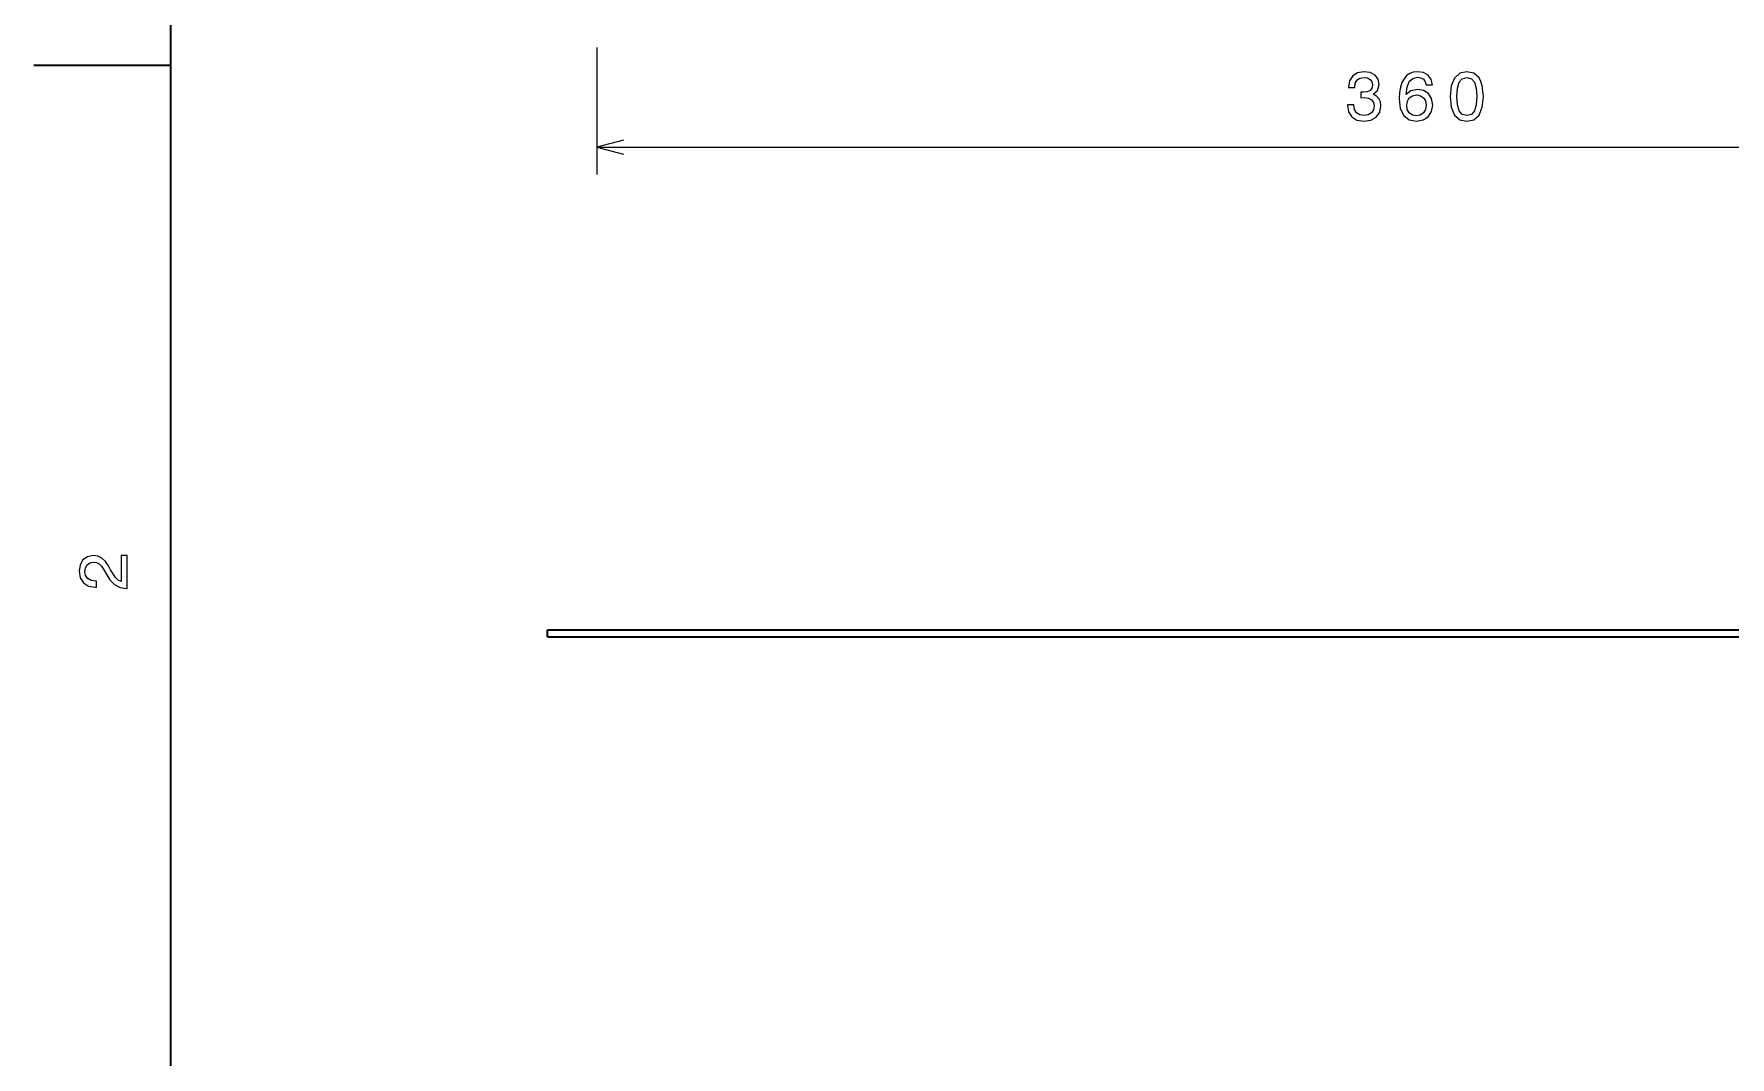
# Model space of a CAD drawing. Extents: x 0 to 210, y 0 to 297.
# Drawn here: x 0 to 124.3, y 75.8 to 150.8 of the extents above; entities that cross this region are included whole.
import ezdxf

# ---------------------------------------------------------------- set-up
doc = ezdxf.new("R2010")
doc.units = 0

msp = doc.modelspace()

# ---------------------------------------------------------------- linework, layer by layer
at = {"color": 7, "lineweight": 35}
for p, q in [((10, 287), (10, 10)), ((37.637325, 107.123825), (157.637329, 107.123825)), ((37.637325, 106.623825), (157.637329, 106.623825))]:
    msp.add_line(p, q, dxfattribs=at)
at = {"color": 3, "lineweight": 13, "ltscale": 0.232464}
msp.add_line((41.255684, 149.817017), (41.255684, 140.518463), dxfattribs=at)
at = {"color": 7, "lineweight": 35, "ltscale": 0.25}
msp.add_line((10, 148.5), (0, 148.5), dxfattribs=at)
at = {"color": 3, "lineweight": 13}
msp.add_line((41.255684, 142.518463), (161.255692, 142.518463), dxfattribs=at)
at = {"color": 7, "lineweight": 35, "ltscale": 0.0125}
msp.add_line((37.637325, 106.623825), (37.637325, 107.123825), dxfattribs=at)
at = {"color": 3, "lineweight": 13}
for points in [[(96.248772, 145.617889), (96.248772, 145.582581), (96.32946, 145.098434), (96.56649, 144.735321), (96.93969, 144.503326), (97.433929, 144.417587), (97.958427, 144.503326), (98.351799, 144.725235), (98.603958, 145.078262), (98.69474, 145.53215), (98.654388, 145.829697), (98.543442, 146.071777), (98.361885, 146.258377), (98.119804, 146.394547), (98.447617, 146.66687), (98.563614, 147.100586), (98.487968, 147.493958), (98.271103, 147.791519), (97.918083, 147.978119), (97.433929, 148.043671), (96.980042, 147.962982), (96.632057, 147.741089), (96.405113, 147.388062), (96.32946, 146.919037), (96.32946, 146.883728), (96.778313, 146.883728), (96.818657, 147.206497), (96.949776, 147.438492), (97.161598, 147.579697), (97.459145, 147.630127), (97.721397, 147.589783), (97.913033, 147.483871), (98.02903, 147.312408), (98.074417, 147.080414), (98.02903, 146.833298), (97.907997, 146.66687), (97.696175, 146.56601), (97.408714, 146.535751), (97.212029, 146.540787), (97.212029, 146.14238), (97.459145, 146.152466), (97.776871, 146.107071), (98.013901, 145.986038), (98.155113, 145.789352), (98.205544, 145.53215), (98.15007, 145.239639), (98.003815, 145.022781), (97.771828, 144.886612), (97.464188, 144.841232), (97.146461, 144.891663), (96.914482, 145.042953), (96.768227, 145.285034), (96.712746, 145.617889)], [(102.466064, 147.075378), (102.370239, 147.483871), (102.148338, 147.786469), (101.805397, 147.978119), (101.361595, 148.043671), (101.064049, 148.008377), (100.806839, 147.912552), (100.579895, 147.75621), (100.388252, 147.534302), (100.236954, 147.256927), (100.125999, 146.919037), (100.055397, 146.520615), (100.035225, 146.071777), (100.115913, 145.355637), (100.363037, 144.836182), (100.761452, 144.523499), (101.306122, 144.417587), (101.795311, 144.508377), (102.16851, 144.745407), (102.410591, 145.118607), (102.496323, 145.592667), (102.410591, 146.071777), (102.178596, 146.439926), (101.820534, 146.671921), (101.376724, 146.752609), (100.897621, 146.651749), (100.539551, 146.364273), (100.615196, 146.919037), (100.776581, 147.317444), (101.023697, 147.554489), (101.366638, 147.635178), (101.618797, 147.594833), (101.81044, 147.488922), (101.936523, 147.312408), (102.002083, 147.075378)], [(103.776291, 146.228119), (103.851936, 145.436325), (104.088974, 144.87149), (104.467216, 144.528549), (104.991707, 144.417587), (105.511162, 144.528549), (105.889404, 144.87149), (106.121391, 145.436325), (106.202087, 146.228119), (106.121391, 147.014862), (106.025574, 147.32753), (105.889404, 147.584747), (105.511162, 147.927689), (104.991707, 148.043671), (104.467216, 147.927689), (104.088974, 147.579697), (103.851936, 147.014862)], [(104.260445, 146.228119), (104.300789, 146.838348), (104.426872, 147.2771), (104.653816, 147.534302), (104.991707, 147.625092), (105.324562, 147.534302), (105.551506, 147.2771), (105.677589, 146.838348), (105.717934, 146.228119), (105.677589, 145.612839), (105.551506, 145.174072), (105.324562, 144.91687), (104.991707, 144.831146), (104.653816, 144.91687), (104.426872, 145.174072), (104.300789, 145.612839)], [(102.007126, 145.587616), (101.951653, 145.269897), (101.81044, 145.027832), (101.583496, 144.86644), (101.301079, 144.81601), (101.003525, 144.86644), (100.776581, 145.022781), (100.630325, 145.264862), (100.584938, 145.582581), (100.635368, 145.895264), (100.776581, 146.132294), (101.008568, 146.283585), (101.321251, 146.339066), (101.593582, 146.283585), (101.81044, 146.137329), (101.951653, 145.900299)]]:
    msp.add_lwpolyline(points, close=True, dxfattribs=at)
msp.add_lwpolyline([(43.187534, 143.036102), (41.255684, 142.518463), (43.187534, 142.000824)], dxfattribs=at)
at = {"color": 7, "lineweight": 13}
msp.add_lwpolyline([(6.833213, 110.169449), (6.833213, 112.575073), (6.399496, 112.575073), (6.399496, 110.673775), (6.162464, 110.779686), (5.965778, 110.961243), (5.607709, 111.521034), (5.456412, 111.818588), (5.239553, 112.151443), (4.987392, 112.388474), (4.689842, 112.524643), (4.351945, 112.575073), (3.928314, 112.489334), (3.595461, 112.252304), (3.383646, 111.889191), (3.307997, 111.420174), (3.393732, 110.93602), (3.630764, 110.567871), (4.009006, 110.330833), (4.508286, 110.250145), (4.578891, 110.250145), (4.578891, 110.709076), (4.538545, 110.709076), (4.195605, 110.754463), (3.943444, 110.890633), (3.782061, 111.107491), (3.726585, 111.394958), (3.777017, 111.687462), (3.903098, 111.90432), (4.099784, 112.045532), (4.346902, 112.095963), (4.578891, 112.060661), (4.775577, 111.964844), (4.947046, 111.803459), (5.098343, 111.581558), (5.259727, 111.284004), (5.572406, 110.789772), (5.90526, 110.441788), (6.308718, 110.235016), (6.818084, 110.169449)], close=True, dxfattribs=at)

doc.saveas('drawing.dxf')
